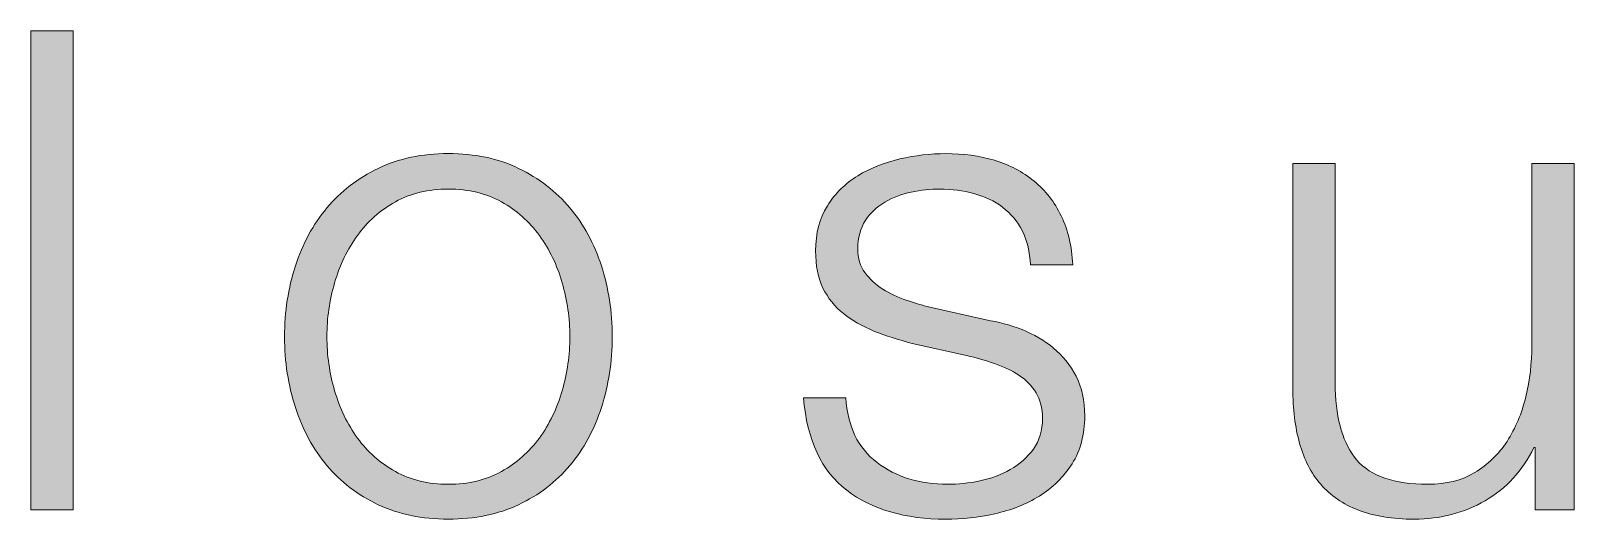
# Model space of a CAD drawing. Header units: millimetres. Extents: x 0 to 594, y 0 to 420.
# Drawn here: x 476.483 to 481.255, y 12.794 to 14.306 of the extents above; entities that cross this region are included whole.
import ezdxf

# ---------------------------------------------------------------- set-up
doc = ezdxf.new("R2010")
doc.units = ezdxf.units.MM
doc.linetypes.add('SLD-Solido', pattern=[0])
doc.layers.add('FORMAT', color=7, linetype='SLD-Solido', lineweight=35)

msp = doc.modelspace()

# ---------------------------------------------------------------- hatches: boundary and pattern name
at = {"layer": 'FORMAT'}
msp.add_hatch(color=256, dxfattribs=at).paths.add_polyline_path([(476.6137, 14.3056), (476.4829, 14.3056), (476.4829, 12.8234), (476.6137, 12.8234)], flags=0)
h = msp.add_hatch(color=256, dxfattribs=at)
edge = h.paths.add_edge_path(flags=0)
edge.add_spline(control_points=[(478.1497, 13.7576), (478.1068, 13.8087), (478.0539, 13.8497), (477.9909, 13.88)], knot_values=[0, 0, 0, 0, 1, 1, 1, 1], weights=[1, 1, 1, 1], degree=3, periodic=0)
edge.add_spline(control_points=[(477.9909, 13.88), (477.928, 13.9105), (477.8557, 13.9258), (477.6923, 13.9258), (477.6201, 13.9105), (477.5571, 13.88)], knot_values=[1, 1, 1, 1, 2, 2, 3, 3, 3, 3], weights=[1, 1, 1, 1, 1, 1], degree=3, periodic=0)
edge.add_spline(control_points=[(477.5571, 13.88), (477.494, 13.8497), (477.4412, 13.8087), (477.3983, 13.7576)], knot_values=[3, 3, 3, 3, 4, 4, 4, 4], weights=[1, 1, 1, 1], degree=3, periodic=0)
edge.add_spline(control_points=[(477.3983, 13.7576), (477.3554, 13.7063), (477.3229, 13.6465), (477.3007, 13.578)], knot_values=[4, 4, 4, 4, 5, 5, 5, 5], weights=[1, 1, 1, 1], degree=3, periodic=0)
edge.add_spline(control_points=[(477.3007, 13.578), (477.2786, 13.5095), (477.2675, 13.4365), (477.2675, 13.2814), (477.2786, 13.2086), (477.3007, 13.1401)], knot_values=[5, 5, 5, 5, 6, 6, 7, 7, 7, 7], weights=[1, 1, 1, 1, 1, 1], degree=3, periodic=0)
edge.add_spline(control_points=[(477.3007, 13.1401), (477.3229, 13.0715), (477.3554, 13.0116), (477.3983, 12.9604)], knot_values=[7, 7, 7, 7, 8, 8, 8, 8], weights=[1, 1, 1, 1], degree=3, periodic=0)
edge.add_spline(control_points=[(477.3983, 12.9604), (477.4412, 12.9093), (477.494, 12.8687), (477.5571, 12.839)], knot_values=[8, 8, 8, 8, 9, 9, 9, 9], weights=[1, 1, 1, 1], degree=3, periodic=0)
edge.add_spline(control_points=[(477.5571, 12.839), (477.6201, 12.8093), (477.6923, 12.7944), (477.8557, 12.7944), (477.928, 12.8093), (477.9909, 12.839)], knot_values=[9, 9, 9, 9, 10, 10, 11, 11, 11, 11], weights=[1, 1, 1, 1, 1, 1], degree=3, periodic=0)
edge.add_spline(control_points=[(477.9909, 12.839), (478.0539, 12.8687), (478.1068, 12.9093), (478.1497, 12.9604)], knot_values=[11, 11, 11, 11, 12, 12, 12, 12], weights=[1, 1, 1, 1], degree=3, periodic=0)
edge.add_spline(control_points=[(478.1497, 12.9604), (478.1926, 13.0116), (478.2251, 13.0715), (478.2473, 13.1401)], knot_values=[12, 12, 12, 12, 13, 13, 13, 13], weights=[1, 1, 1, 1], degree=3, periodic=0)
edge.add_spline(control_points=[(478.2473, 13.1401), (478.2694, 13.2086), (478.2805, 13.2814), (478.2805, 13.4365), (478.2694, 13.5095), (478.2473, 13.578)], knot_values=[13, 13, 13, 13, 14, 14, 15, 15, 15, 15], weights=[1, 1, 1, 1, 1, 1], degree=3, periodic=0)
edge.add_spline(control_points=[(478.2473, 13.578), (478.2251, 13.6465), (478.1926, 13.7063), (478.1497, 13.7576)], knot_values=[15, 15, 15, 15, 16, 16, 16, 16], weights=[1, 1, 1, 1], degree=3, periodic=0)
edge = h.paths.add_edge_path(flags=0)
edge.add_spline(control_points=[(478.1258, 13.5261), (478.1417, 13.4714), (478.1497, 13.4157), (478.1497, 13.359), (478.1497, 13.3022), (478.1417, 13.2466), (478.1258, 13.192)], knot_values=[14, 14, 14, 14, 15, 15, 15, 16, 16, 16, 16], weights=[1, 1, 1, 1, 1, 1, 1], degree=3, periodic=0)
edge.add_spline(control_points=[(478.1258, 13.192), (478.1099, 13.1372), (478.0865, 13.0884), (478.0241, 13.0026), (477.985, 12.9681), (477.938, 12.9418)], knot_values=[0, 0, 0, 0, 1, 1, 2, 2, 2, 2], weights=[1, 1, 1, 1, 1, 1], degree=3, periodic=0)
edge.add_spline(control_points=[(477.938, 12.9418), (477.8909, 12.9155), (477.8363, 12.9023), (477.7118, 12.9023), (477.657, 12.9155), (477.61, 12.9418)], knot_values=[2, 2, 2, 2, 3, 3, 4, 4, 4, 4], weights=[1, 1, 1, 1, 1, 1], degree=3, periodic=0)
edge.add_spline(control_points=[(477.61, 12.9418), (477.563, 12.9681), (477.5238, 13.0026), (477.4927, 13.0455)], knot_values=[4, 4, 4, 4, 5, 5, 5, 5], weights=[1, 1, 1, 1], degree=3, periodic=0)
edge.add_spline(control_points=[(477.4927, 13.0455), (477.4616, 13.0884), (477.4381, 13.1372), (477.4222, 13.192)], knot_values=[5, 5, 5, 5, 6, 6, 6, 6], weights=[1, 1, 1, 1], degree=3, periodic=0)
edge.add_spline(control_points=[(477.4222, 13.192), (477.4062, 13.2466), (477.3983, 13.3022), (477.3983, 13.359), (477.3983, 13.4157), (477.4062, 13.4714), (477.4222, 13.5261)], knot_values=[6, 6, 6, 6, 7, 7, 7, 8, 8, 8, 8], weights=[1, 1, 1, 1, 1, 1, 1], degree=3, periodic=0)
edge.add_spline(control_points=[(477.4222, 13.5261), (477.4381, 13.5807), (477.4616, 13.6295), (477.4927, 13.6725)], knot_values=[8, 8, 8, 8, 9, 9, 9, 9], weights=[1, 1, 1, 1], degree=3, periodic=0)
edge.add_spline(control_points=[(477.4927, 13.6725), (477.5238, 13.7152), (477.563, 13.75), (477.61, 13.7763)], knot_values=[9, 9, 9, 9, 10, 10, 10, 10], weights=[1, 1, 1, 1], degree=3, periodic=0)
edge.add_spline(control_points=[(477.61, 13.7763), (477.657, 13.8025), (477.7118, 13.8158), (477.8363, 13.8158), (477.8909, 13.8025), (477.938, 13.7763)], knot_values=[10, 10, 10, 10, 11, 11, 12, 12, 12, 12], weights=[1, 1, 1, 1, 1, 1], degree=3, periodic=0)
edge.add_spline(control_points=[(477.938, 13.7763), (477.985, 13.75), (478.0241, 13.7152), (478.0553, 13.6725)], knot_values=[12, 12, 12, 12, 13, 13, 13, 13], weights=[1, 1, 1, 1], degree=3, periodic=0)
edge.add_spline(control_points=[(478.0553, 13.6725), (478.0865, 13.6295), (478.1099, 13.5807), (478.1258, 13.5261)], knot_values=[13, 13, 13, 13, 14, 14, 14, 14], weights=[1, 1, 1, 1], degree=3, periodic=0)
h = msp.add_hatch(color=256, dxfattribs=at)
edge = h.paths.add_edge_path(flags=0)
edge.add_spline(control_points=[(479.7149, 13.2366), (479.6969, 13.2711), (479.6737, 13.3001), (479.6454, 13.3237)], knot_values=[47, 47, 47, 47, 48, 48, 48, 48], weights=[1, 1, 1, 1], degree=3, periodic=0)
edge.add_spline(control_points=[(479.6454, 13.3237), (479.6169, 13.3472), (479.5844, 13.3663), (479.5478, 13.3808)], knot_values=[0, 0, 0, 0, 1, 1, 1, 1], weights=[1, 1, 1, 1], degree=3, periodic=0)
edge.add_spline(control_points=[(479.5478, 13.3808), (479.5111, 13.3954), (479.4741, 13.4054), (479.4368, 13.4108)], knot_values=[1, 1, 1, 1, 2, 2, 2, 2], weights=[1, 1, 1, 1], degree=3, periodic=0)
edge.add_line((479.4368, 13.4108), (479.2624, 13.4503))
edge.add_spline(control_points=[(479.2624, 13.4503), (479.2402, 13.4559), (479.2159, 13.4632), (479.1897, 13.4722)], knot_values=[3, 3, 3, 3, 4, 4, 4, 4], weights=[1, 1, 1, 1], degree=3, periodic=0)
edge.add_spline(control_points=[(479.1897, 13.4722), (479.1634, 13.4812), (479.1392, 13.4925), (479.117, 13.5064)], knot_values=[4, 4, 4, 4, 5, 5, 5, 5], weights=[1, 1, 1, 1], degree=3, periodic=0)
edge.add_spline(control_points=[(479.117, 13.5064), (479.0949, 13.5202), (479.0766, 13.5372), (479.062, 13.5573)], knot_values=[5, 5, 5, 5, 6, 6, 6, 6], weights=[1, 1, 1, 1], degree=3, periodic=0)
edge.add_spline(control_points=[(479.062, 13.5573), (479.0475, 13.5773), (479.0402, 13.6019), (479.0402, 13.631)], knot_values=[6, 6, 6, 6, 7, 7, 7, 7], weights=[1, 1, 1, 1], degree=3, periodic=0)
edge.add_spline(control_points=[(479.0402, 13.631), (479.0402, 13.6655), (479.0478, 13.6945), (479.0631, 13.7181)], knot_values=[7, 7, 7, 7, 8, 8, 8, 8], weights=[1, 1, 1, 1], degree=3, periodic=0)
edge.add_spline(control_points=[(479.0631, 13.7181), (479.0783, 13.7417), (479.0983, 13.7606), (479.1232, 13.7752)], knot_values=[8, 8, 8, 8, 9, 9, 9, 9], weights=[1, 1, 1, 1], degree=3, periodic=0)
edge.add_spline(control_points=[(479.1232, 13.7752), (479.1482, 13.7897), (479.1755, 13.8001), (479.2053, 13.8063)], knot_values=[9, 9, 9, 9, 10, 10, 10, 10], weights=[1, 1, 1, 1], degree=3, periodic=0)
edge.add_spline(control_points=[(479.2053, 13.8063), (479.235, 13.8126), (479.2644, 13.8157), (479.2936, 13.8157)], knot_values=[10, 10, 10, 10, 11, 11, 11, 11], weights=[1, 1, 1, 1], degree=3, periodic=0)
edge.add_spline(control_points=[(479.2936, 13.8157), (479.3309, 13.8157), (479.3661, 13.8111), (479.3993, 13.8021)], knot_values=[11, 11, 11, 11, 12, 12, 12, 12], weights=[1, 1, 1, 1], degree=3, periodic=0)
edge.add_spline(control_points=[(479.3993, 13.8021), (479.4326, 13.7932), (479.462, 13.7791), (479.4876, 13.7597)], knot_values=[12, 12, 12, 12, 13, 13, 13, 13], weights=[1, 1, 1, 1], degree=3, periodic=0)
edge.add_spline(control_points=[(479.4876, 13.7597), (479.5132, 13.7402), (479.5336, 13.7157), (479.5488, 13.6859)], knot_values=[13, 13, 13, 13, 14, 14, 14, 14], weights=[1, 1, 1, 1], degree=3, periodic=0)
edge.add_spline(control_points=[(479.5488, 13.6859), (479.564, 13.6562), (479.5723, 13.6212), (479.5737, 13.5812)], knot_values=[14, 14, 14, 14, 15, 15, 15, 15], weights=[1, 1, 1, 1], degree=3, periodic=0)
edge.add_line((479.5737, 13.5812), (479.7045, 13.5812))
edge.add_spline(control_points=[(479.7045, 13.5812), (479.7018, 13.6393), (479.69, 13.6897), (479.6692, 13.7327)], knot_values=[16, 16, 16, 16, 17, 17, 17, 17], weights=[1, 1, 1, 1], degree=3, periodic=0)
edge.add_spline(control_points=[(479.6692, 13.7327), (479.6484, 13.7755), (479.6205, 13.8115), (479.5852, 13.8406)], knot_values=[17, 17, 17, 17, 18, 18, 18, 18], weights=[1, 1, 1, 1], degree=3, periodic=0)
edge.add_spline(control_points=[(479.5852, 13.8406), (479.5498, 13.8696), (479.509, 13.8911), (479.4627, 13.905)], knot_values=[18, 18, 18, 18, 19, 19, 19, 19], weights=[1, 1, 1, 1], degree=3, periodic=0)
edge.add_spline(control_points=[(479.4627, 13.905), (479.4162, 13.9188), (479.3661, 13.9257), (479.3122, 13.9257)], knot_values=[19, 19, 19, 19, 20, 20, 20, 20], weights=[1, 1, 1, 1], degree=3, periodic=0)
edge.add_spline(control_points=[(479.3122, 13.9257), (479.2651, 13.9257), (479.2178, 13.9202), (479.17, 13.9091)], knot_values=[20, 20, 20, 20, 21, 21, 21, 21], weights=[1, 1, 1, 1], degree=3, periodic=0)
edge.add_spline(control_points=[(479.17, 13.9091), (479.1222, 13.898), (479.079, 13.8808), (479.0402, 13.8572)], knot_values=[21, 21, 21, 21, 22, 22, 22, 22], weights=[1, 1, 1, 1], degree=3, periodic=0)
edge.add_spline(control_points=[(479.0402, 13.8572), (479.0015, 13.8336), (478.97, 13.8024), (478.9458, 13.7639)], knot_values=[22, 22, 22, 22, 23, 23, 23, 23], weights=[1, 1, 1, 1], degree=3, periodic=0)
edge.add_spline(control_points=[(478.9458, 13.7639), (478.9216, 13.725), (478.9095, 13.6788), (478.9095, 13.6248)], knot_values=[23, 23, 23, 23, 24, 24, 24, 24], weights=[1, 1, 1, 1], degree=3, periodic=0)
edge.add_spline(control_points=[(478.9095, 13.6248), (478.9095, 13.5791), (478.917, 13.5406), (478.9323, 13.5095)], knot_values=[24, 24, 24, 24, 25, 25, 25, 25], weights=[1, 1, 1, 1], degree=3, periodic=0)
edge.add_spline(control_points=[(478.9323, 13.5095), (478.9475, 13.4784), (478.9687, 13.452), (478.9956, 13.4307)], knot_values=[25, 25, 25, 25, 26, 26, 26, 26], weights=[1, 1, 1, 1], degree=3, periodic=0)
edge.add_spline(control_points=[(478.9956, 13.4307), (479.0226, 13.4092), (479.0541, 13.3912), (479.09, 13.3766)], knot_values=[26, 26, 26, 26, 27, 27, 27, 27], weights=[1, 1, 1, 1], degree=3, periodic=0)
edge.add_spline(control_points=[(479.09, 13.3766), (479.1261, 13.3622), (479.1654, 13.3493), (479.2084, 13.3382)], knot_values=[27, 27, 27, 27, 28, 28, 28, 28], weights=[1, 1, 1, 1], degree=3, periodic=0)
edge.add_line((479.2084, 13.3382), (479.3766, 13.3008))
edge.add_spline(control_points=[(479.3766, 13.3008), (479.4056, 13.2939), (479.4343, 13.2856), (479.4627, 13.2759)], knot_values=[29, 29, 29, 29, 30, 30, 30, 30], weights=[1, 1, 1, 1], degree=3, periodic=0)
edge.add_spline(control_points=[(479.4627, 13.2759), (479.491, 13.2663), (479.5163, 13.2542), (479.5384, 13.2397)], knot_values=[30, 30, 30, 30, 31, 31, 31, 31], weights=[1, 1, 1, 1], degree=3, periodic=0)
edge.add_spline(control_points=[(479.5384, 13.2397), (479.5606, 13.2251), (479.5783, 13.2072), (479.5913, 13.1857)], knot_values=[31, 31, 31, 31, 32, 32, 32, 32], weights=[1, 1, 1, 1], degree=3, periodic=0)
edge.add_spline(control_points=[(479.5913, 13.1857), (479.6045, 13.1643), (479.6111, 13.1376), (479.6111, 13.1058)], knot_values=[32, 32, 32, 32, 33, 33, 33, 33], weights=[1, 1, 1, 1], degree=3, periodic=0)
edge.add_spline(control_points=[(479.6111, 13.1058), (479.6111, 13.0683), (479.6018, 13.037), (479.583, 13.0114)], knot_values=[33, 33, 33, 33, 34, 34, 34, 34], weights=[1, 1, 1, 1], degree=3, periodic=0)
edge.add_spline(control_points=[(479.583, 13.0114), (479.5644, 12.9856), (479.5405, 12.9646), (479.5115, 12.948)], knot_values=[34, 34, 34, 34, 35, 35, 35, 35], weights=[1, 1, 1, 1], degree=3, periodic=0)
edge.add_spline(control_points=[(479.5115, 12.948), (479.4824, 12.9314), (479.4509, 12.9197), (479.417, 12.9127)], knot_values=[35, 35, 35, 35, 36, 36, 36, 36], weights=[1, 1, 1, 1], degree=3, periodic=0)
edge.add_spline(control_points=[(479.417, 12.9127), (479.383, 12.9058), (479.3502, 12.9024), (479.3185, 12.9024)], knot_values=[36, 36, 36, 36, 37, 37, 37, 37], weights=[1, 1, 1, 1], degree=3, periodic=0)
edge.add_spline(control_points=[(479.3185, 12.9024), (479.2312, 12.9024), (479.1582, 12.9247), (479.0994, 12.9699)], knot_values=[37, 37, 37, 37, 38, 38, 38, 38], weights=[1, 1, 1, 1], degree=3, periodic=0)
edge.add_spline(control_points=[(479.0994, 12.9699), (479.0406, 13.0147), (479.0084, 13.0815), (479.0029, 13.1701)], knot_values=[38, 38, 38, 38, 39, 39, 39, 39], weights=[1, 1, 1, 1], degree=3, periodic=0)
edge.add_line((479.0029, 13.1701), (478.8721, 13.1701))
edge.add_spline(control_points=[(478.8721, 13.1701), (478.8831, 13.0386), (478.9278, 12.9431), (479.006, 12.8836)], knot_values=[40, 40, 40, 40, 41, 41, 41, 41], weights=[1, 1, 1, 1], degree=3, periodic=0)
edge.add_spline(control_points=[(479.006, 12.8836), (479.0841, 12.8241), (479.1862, 12.7944), (479.3122, 12.7944)], knot_values=[41, 41, 41, 41, 42, 42, 42, 42], weights=[1, 1, 1, 1], degree=3, periodic=0)
edge.add_spline(control_points=[(479.3122, 12.7944), (479.362, 12.7944), (479.4125, 12.7999), (479.4637, 12.811)], knot_values=[42, 42, 42, 42, 43, 43, 43, 43], weights=[1, 1, 1, 1], degree=3, periodic=0)
edge.add_spline(control_points=[(479.4637, 12.811), (479.5149, 12.8221), (479.561, 12.8404), (479.6018, 12.866)], knot_values=[43, 43, 43, 43, 44, 44, 44, 44], weights=[1, 1, 1, 1], degree=3, periodic=0)
edge.add_spline(control_points=[(479.6018, 12.866), (479.6425, 12.8915), (479.6762, 12.9247), (479.7025, 12.9657)], knot_values=[44, 44, 44, 44, 45, 45, 45, 45], weights=[1, 1, 1, 1], degree=3, periodic=0)
edge.add_spline(control_points=[(479.7025, 12.9657), (479.7287, 13.0064), (479.7418, 13.0559), (479.7418, 13.1141)], knot_values=[45, 45, 45, 45, 46, 46, 46, 46], weights=[1, 1, 1, 1], degree=3, periodic=0)
edge.add_spline(control_points=[(479.7418, 13.1141), (479.7418, 13.161), (479.7328, 13.2019), (479.7149, 13.2366)], knot_values=[46, 46, 46, 46, 47, 47, 47, 47], weights=[1, 1, 1, 1], degree=3, periodic=0)
h = msp.add_hatch(color=256, dxfattribs=at)
edge = h.paths.add_edge_path(flags=0)
edge.add_spline(control_points=[(480.9801, 12.8515), (481.0459, 12.8894), (481.096, 12.9445), (481.1306, 13.0165)], knot_values=[14, 14, 14, 14, 15, 15, 15, 15], weights=[1, 1, 1, 1], degree=3, periodic=0)
edge.add_line((481.1306, 13.0165), (481.1347, 13.0165))
edge.add_line((481.1347, 13.0165), (481.1347, 12.8235))
edge.add_line((481.1347, 12.8235), (481.2551, 12.8235))
edge.add_line((481.2551, 12.8235), (481.2551, 13.8946))
edge.add_line((481.2551, 13.8946), (481.1243, 13.8946))
edge.add_line((481.1243, 13.8946), (481.1243, 13.3319))
edge.add_spline(control_points=[(481.1243, 13.3319), (481.1243, 13.278), (481.1181, 13.2252), (481.1057, 13.1732)], knot_values=[0, 0, 0, 0, 1, 1, 1, 1], weights=[1, 1, 1, 1], degree=3, periodic=0)
edge.add_spline(control_points=[(481.1057, 13.1732), (481.0932, 13.1213), (481.0738, 13.0753), (481.0476, 13.0352)], knot_values=[1, 1, 1, 1, 2, 2, 2, 2], weights=[1, 1, 1, 1], degree=3, periodic=0)
edge.add_spline(control_points=[(481.0476, 13.0352), (481.0213, 12.995), (480.9881, 12.9628), (480.9479, 12.9387)], knot_values=[2, 2, 2, 2, 3, 3, 3, 3], weights=[1, 1, 1, 1], degree=3, periodic=0)
edge.add_spline(control_points=[(480.9479, 12.9387), (480.9077, 12.9143), (480.8593, 12.9023), (480.8027, 12.9023)], knot_values=[3, 3, 3, 3, 4, 4, 4, 4], weights=[1, 1, 1, 1], degree=3, periodic=0)
edge.add_spline(control_points=[(480.8027, 12.9023), (480.6988, 12.9023), (480.6258, 12.9272), (480.5836, 12.9771)], knot_values=[4, 4, 4, 4, 5, 5, 5, 5], weights=[1, 1, 1, 1], degree=3, periodic=0)
edge.add_spline(control_points=[(480.5836, 12.9771), (480.5414, 13.0269), (480.519, 13.1002), (480.5161, 13.197)], knot_values=[5, 5, 5, 5, 6, 6, 6, 6], weights=[1, 1, 1, 1], degree=3, periodic=0)
edge.add_line((480.5161, 13.197), (480.5161, 13.8946))
edge.add_line((480.5161, 13.8946), (480.3853, 13.8946))
edge.add_line((480.3853, 13.8946), (480.3853, 13.1992))
edge.add_spline(control_points=[(480.3853, 13.1992), (480.3853, 13.1355), (480.3923, 13.0787), (480.4061, 13.0289)], knot_values=[9, 9, 9, 9, 10, 10, 10, 10], weights=[1, 1, 1, 1], degree=3, periodic=0)
edge.add_spline(control_points=[(480.4061, 13.0289), (480.42, 12.9791), (480.4417, 12.9369), (480.4715, 12.9023)], knot_values=[10, 10, 10, 10, 11, 11, 11, 11], weights=[1, 1, 1, 1], degree=3, periodic=0)
edge.add_spline(control_points=[(480.4715, 12.9023), (480.5012, 12.8678), (480.54, 12.8412), (480.5878, 12.8223)], knot_values=[11, 11, 11, 11, 12, 12, 12, 12], weights=[1, 1, 1, 1], degree=3, periodic=0)
edge.add_spline(control_points=[(480.5878, 12.8223), (480.6354, 12.8037), (480.6932, 12.7944), (480.7612, 12.7944)], knot_values=[12, 12, 12, 12, 13, 13, 13, 13], weights=[1, 1, 1, 1], degree=3, periodic=0)
edge.add_spline(control_points=[(480.7612, 12.7944), (480.8413, 12.7944), (480.9144, 12.8134), (480.9801, 12.8515)], knot_values=[13, 13, 13, 13, 14, 14, 14, 14], weights=[1, 1, 1, 1], degree=3, periodic=0)

# ---------------------------------------------------------------- linework, layer by layer
at = {"layer": 'FORMAT', "linetype": 'SLD-Solido', "lineweight": 18}
for p, q in [((476.6137, 14.3056), (476.4829, 14.3056)), ((476.4829, 14.3056), (476.4829, 12.8234)), ((476.6137, 12.8234), (476.6137, 14.3056)), ((480.5161, 13.8946), (480.3853, 13.8946)), ((480.3853, 13.8946), (480.3853, 13.1992)), ((480.5161, 13.197), (480.5161, 13.8946)), ((481.2551, 13.8946), (481.1243, 13.8946)), ((481.1243, 13.8946), (481.1243, 13.3319)), ((481.2551, 12.8235), (481.2551, 13.8946)), ((479.5737, 13.5812), (479.7045, 13.5812)), ((479.4368, 13.4108), (479.2624, 13.4503)), ((479.2084, 13.3382), (479.3766, 13.3008)), ((479.0029, 13.1701), (478.8721, 13.1701)), ((481.1306, 13.0165), (481.1347, 13.0165)), ((481.1347, 13.0165), (481.1347, 12.8235)), ((476.4829, 12.8234), (476.6137, 12.8234)), ((481.1347, 12.8235), (481.2551, 12.8235))]:
    msp.add_line(p, q, dxfattribs=at)
for points, knots in [([(477.9909, 13.88), (477.928, 13.9105), (477.8557, 13.9258), (477.6923, 13.9258), (477.6201, 13.9105), (477.5571, 13.88)], [1, 1, 1, 1, 2, 2, 3, 3, 3, 3]), ([(477.61, 13.7763), (477.657, 13.8025), (477.7118, 13.8158), (477.8363, 13.8158), (477.8909, 13.8025), (477.938, 13.7763)], [10, 10, 10, 10, 11, 11, 12, 12, 12, 12]), ([(477.3007, 13.578), (477.2786, 13.5095), (477.2675, 13.4365), (477.2675, 13.2814), (477.2786, 13.2086), (477.3007, 13.1401)], [5, 5, 5, 5, 6, 6, 7, 7, 7, 7]), ([(478.2473, 13.1401), (478.2694, 13.2086), (478.2805, 13.2814), (478.2805, 13.4365), (478.2694, 13.5095), (478.2473, 13.578)], [13, 13, 13, 13, 14, 14, 15, 15, 15, 15]), ([(477.4222, 13.192), (477.4062, 13.2466), (477.3983, 13.3022), (477.3983, 13.359), (477.3983, 13.4157), (477.4062, 13.4714), (477.4222, 13.5261)], [6, 6, 6, 6, 7, 7, 7, 8, 8, 8, 8]), ([(478.1258, 13.5261), (478.1417, 13.4714), (478.1497, 13.4157), (478.1497, 13.359), (478.1497, 13.3022), (478.1417, 13.2466), (478.1258, 13.192)], [14, 14, 14, 14, 15, 15, 15, 16, 16, 16, 16]), ([(478.1258, 13.192), (478.1099, 13.1372), (478.0865, 13.0884), (478.0241, 13.0026), (477.985, 12.9681), (477.938, 12.9418)], [0, 0, 0, 0, 1, 1, 2, 2, 2, 2]), ([(477.938, 12.9418), (477.8909, 12.9155), (477.8363, 12.9023), (477.7118, 12.9023), (477.657, 12.9155), (477.61, 12.9418)], [2, 2, 2, 2, 3, 3, 4, 4, 4, 4]), ([(477.5571, 12.839), (477.6201, 12.8093), (477.6923, 12.7944), (477.8557, 12.7944), (477.928, 12.8093), (477.9909, 12.839)], [9, 9, 9, 9, 10, 10, 11, 11, 11, 11])]:
    msp.add_open_spline(points, degree=3, knots=knots, dxfattribs=at)
for points in [[(479.17, 13.9091), (479.1222, 13.898), (479.079, 13.8808), (479.0402, 13.8572)], [(479.3122, 13.9257), (479.2651, 13.9257), (479.2178, 13.9202), (479.17, 13.9091)], [(479.4627, 13.905), (479.4162, 13.9188), (479.3661, 13.9257), (479.3122, 13.9257)], [(479.5852, 13.8406), (479.5498, 13.8696), (479.509, 13.8911), (479.4627, 13.905)], [(477.5571, 13.88), (477.494, 13.8497), (477.4412, 13.8087), (477.3983, 13.7576)], [(478.1497, 13.7576), (478.1068, 13.8087), (478.0539, 13.8497), (477.9909, 13.88)], [(479.0402, 13.8572), (479.0015, 13.8336), (478.97, 13.8024), (478.9458, 13.7639)], [(479.6692, 13.7327), (479.6484, 13.7755), (479.6205, 13.8115), (479.5852, 13.8406)], [(479.1232, 13.7752), (479.1482, 13.7897), (479.1755, 13.8001), (479.2053, 13.8063)], [(479.2053, 13.8063), (479.235, 13.8126), (479.2644, 13.8157), (479.2936, 13.8157)], [(479.2936, 13.8157), (479.3309, 13.8157), (479.3661, 13.8111), (479.3993, 13.8021)], [(479.3993, 13.8021), (479.4326, 13.7932), (479.462, 13.7791), (479.4876, 13.7597)], [(477.3983, 13.7576), (477.3554, 13.7063), (477.3229, 13.6465), (477.3007, 13.578)], [(477.4927, 13.6725), (477.5238, 13.7152), (477.563, 13.75), (477.61, 13.7763)], [(477.938, 13.7763), (477.985, 13.75), (478.0241, 13.7152), (478.0553, 13.6725)], [(478.2473, 13.578), (478.2251, 13.6465), (478.1926, 13.7063), (478.1497, 13.7576)], [(478.9458, 13.7639), (478.9216, 13.725), (478.9095, 13.6788), (478.9095, 13.6248)], [(479.0631, 13.7181), (479.0783, 13.7417), (479.0983, 13.7606), (479.1232, 13.7752)], [(479.4876, 13.7597), (479.5132, 13.7402), (479.5336, 13.7157), (479.5488, 13.6859)], [(479.0402, 13.631), (479.0402, 13.6655), (479.0478, 13.6945), (479.0631, 13.7181)], [(479.7045, 13.5812), (479.7018, 13.6393), (479.69, 13.6897), (479.6692, 13.7327)], [(477.4222, 13.5261), (477.4381, 13.5807), (477.4616, 13.6295), (477.4927, 13.6725)], [(478.0553, 13.6725), (478.0865, 13.6295), (478.1099, 13.5807), (478.1258, 13.5261)], [(479.5488, 13.6859), (479.564, 13.6562), (479.5723, 13.6212), (479.5737, 13.5812)], [(478.9095, 13.6248), (478.9095, 13.5791), (478.917, 13.5406), (478.9323, 13.5095)], [(479.062, 13.5573), (479.0475, 13.5773), (479.0402, 13.6019), (479.0402, 13.631)], [(479.117, 13.5064), (479.0949, 13.5202), (479.0766, 13.5372), (479.062, 13.5573)], [(478.9323, 13.5095), (478.9475, 13.4784), (478.9687, 13.452), (478.9956, 13.4307)], [(479.1897, 13.4722), (479.1634, 13.4812), (479.1392, 13.4925), (479.117, 13.5064)], [(479.2624, 13.4503), (479.2402, 13.4559), (479.2159, 13.4632), (479.1897, 13.4722)], [(478.9956, 13.4307), (479.0226, 13.4092), (479.0541, 13.3912), (479.09, 13.3766)], [(479.5478, 13.3808), (479.5111, 13.3954), (479.4741, 13.4054), (479.4368, 13.4108)], [(479.09, 13.3766), (479.1261, 13.3622), (479.1654, 13.3493), (479.2084, 13.3382)], [(479.6454, 13.3237), (479.6169, 13.3472), (479.5844, 13.3663), (479.5478, 13.3808)], [(479.7149, 13.2366), (479.6969, 13.2711), (479.6737, 13.3001), (479.6454, 13.3237)], [(481.1243, 13.3319), (481.1243, 13.278), (481.1181, 13.2252), (481.1057, 13.1732)], [(479.3766, 13.3008), (479.4056, 13.2939), (479.4343, 13.2856), (479.4627, 13.2759)], [(479.4627, 13.2759), (479.491, 13.2663), (479.5163, 13.2542), (479.5384, 13.2397)], [(479.5384, 13.2397), (479.5606, 13.2251), (479.5783, 13.2072), (479.5913, 13.1857)], [(479.7418, 13.1141), (479.7418, 13.161), (479.7328, 13.2019), (479.7149, 13.2366)], [(477.4927, 13.0455), (477.4616, 13.0884), (477.4381, 13.1372), (477.4222, 13.192)], [(479.5913, 13.1857), (479.6045, 13.1643), (479.6111, 13.1376), (479.6111, 13.1058)], [(480.3853, 13.1992), (480.3853, 13.1355), (480.3923, 13.0787), (480.4061, 13.0289)], [(480.5836, 12.9771), (480.5414, 13.0269), (480.519, 13.1002), (480.5161, 13.197)], [(481.1057, 13.1732), (481.0932, 13.1213), (481.0738, 13.0753), (481.0476, 13.0352)], [(477.3007, 13.1401), (477.3229, 13.0715), (477.3554, 13.0116), (477.3983, 12.9604)], [(478.1497, 12.9604), (478.1926, 13.0116), (478.2251, 13.0715), (478.2473, 13.1401)], [(478.8721, 13.1701), (478.8831, 13.0386), (478.9278, 12.9431), (479.006, 12.8836)], [(479.0994, 12.9699), (479.0406, 13.0147), (479.0084, 13.0815), (479.0029, 13.1701)], [(479.6111, 13.1058), (479.6111, 13.0683), (479.6018, 13.037), (479.583, 13.0114)], [(479.7025, 12.9657), (479.7287, 13.0064), (479.7418, 13.0559), (479.7418, 13.1141)], [(477.61, 12.9418), (477.563, 12.9681), (477.5238, 13.0026), (477.4927, 13.0455)], [(480.4061, 13.0289), (480.42, 12.9791), (480.4417, 12.9369), (480.4715, 12.9023)], [(481.0476, 13.0352), (481.0213, 12.995), (480.9881, 12.9628), (480.9479, 12.9387)], [(479.583, 13.0114), (479.5644, 12.9856), (479.5405, 12.9646), (479.5115, 12.948)], [(480.9801, 12.8515), (481.0459, 12.8894), (481.096, 12.9445), (481.1306, 13.0165)], [(477.3983, 12.9604), (477.4412, 12.9093), (477.494, 12.8687), (477.5571, 12.839)], [(477.9909, 12.839), (478.0539, 12.8687), (478.1068, 12.9093), (478.1497, 12.9604)], [(479.3185, 12.9024), (479.2312, 12.9024), (479.1582, 12.9247), (479.0994, 12.9699)], [(479.5115, 12.948), (479.4824, 12.9314), (479.4509, 12.9197), (479.417, 12.9127)], [(479.6018, 12.866), (479.6425, 12.8915), (479.6762, 12.9247), (479.7025, 12.9657)], [(480.8027, 12.9023), (480.6988, 12.9023), (480.6258, 12.9272), (480.5836, 12.9771)], [(480.9479, 12.9387), (480.9077, 12.9143), (480.8593, 12.9023), (480.8027, 12.9023)], [(479.417, 12.9127), (479.383, 12.9058), (479.3502, 12.9024), (479.3185, 12.9024)], [(480.4715, 12.9023), (480.5012, 12.8678), (480.54, 12.8412), (480.5878, 12.8223)], [(479.006, 12.8836), (479.0841, 12.8241), (479.1862, 12.7944), (479.3122, 12.7944)], [(479.4637, 12.811), (479.5149, 12.8221), (479.561, 12.8404), (479.6018, 12.866)], [(480.7612, 12.7944), (480.8413, 12.7944), (480.9144, 12.8134), (480.9801, 12.8515)], [(479.3122, 12.7944), (479.362, 12.7944), (479.4125, 12.7999), (479.4637, 12.811)], [(480.5878, 12.8223), (480.6354, 12.8037), (480.6932, 12.7944), (480.7612, 12.7944)]]:
    msp.add_open_spline(points, degree=3, dxfattribs=at)

doc.saveas('drawing.dxf')
